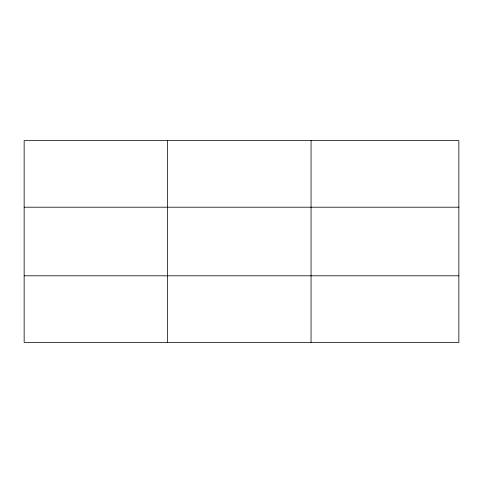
<?xml version="1.0" encoding="UTF-8"?>
<svg xmlns="http://www.w3.org/2000/svg" width="483" height="483" viewBox="0 0 483 483"><rect width="100%" height="100%" fill="white"/><g stroke="black" fill="none" stroke-linecap="round" stroke-linejoin="round"><path stroke-width="0.72" d="M167.601 140.625L167.601 342.375M311.052 140.625L311.052 342.375M458.85 207.201L458.85 140.625L24.15 140.625L24.15 342.375L458.85 342.375L458.85 207.201L24.15 207.201M24.15 275.799L458.85 275.799"/></g></svg>
